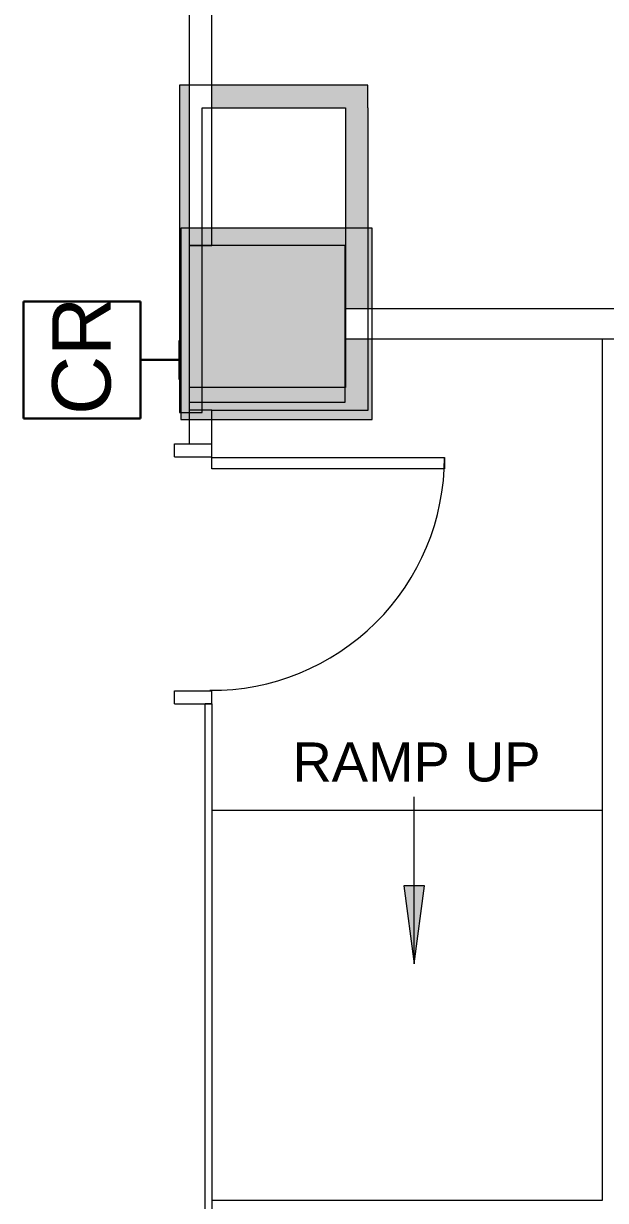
# Model space of a CAD drawing. Header units: inches. Extents: x 385 to 2249, y -1781 to -36.
# Drawn here: x 1653.8 to 1743.3, y -1443.9 to -1262.9 of the extents above; entities that cross this region are included whole.
import ezdxf

# ---------------------------------------------------------------- set-up
doc = ezdxf.new("R2010")
doc.units = ezdxf.units.IN
doc.header["$MEASUREMENT"] = 0
for name, color, linetype, lineweight in [('A-ANNO-NOTE', 131, 'Continuous', 30), ('A-COLS', 52, 'Continuous', 13), ('A-DETL', 90, 'Continuous', 9), ('A-DOOR', 31, 'Continuous', 13), ('A-DOOR-FRAM', 31, 'Continuous', 20), ('A-GLAZ-CURT', 52, 'Continuous', 13), ('A-WALL', 113, 'Continuous', 13), ('A-WALL-PATT', 111, 'Continuous', 13), ('G-ANNO-TEXT', 231, 'Continuous', 9), ('I-WALL', 2, 'Continuous', 13)]:
    doc.layers.add(name, color=color, linetype=linetype, lineweight=lineweight)
doc.styles.add('Swis721 Lt BT', font='swissl.ttf', dxfattribs={"height": 9})
doc.styles.add('Swis721 Lt BT_1', font='swissl.ttf', dxfattribs={"height": 6})

# ---------------------------------------------------------------- blocks, each defined once
blk = doc.blocks.new('Columns 8 - Columns 4-5093461-Level 5 POWER _ SIGNAL')
at = {"layer": 'A-COLS', "color": 8, "lineweight": 20}
for p, q in [((1386.23, -818.86), (1378.78, -841.8)), ((1409.08, -826.28), (1386.23, -818.86)), ((1401.62, -849.22), (1409.08, -826.28)), ((1378.78, -841.8), (1401.62, -849.22))]:
    blk.add_line(p, q, dxfattribs=at)
blk = doc.blocks.new('Columns 50 - Columns 4-5528562-Level 5 POWER _ SIGNAL')
at = {"layer": 'A-COLS', "lineweight": 9}
blk.add_hatch(color=7, dxfattribs=at).paths.add_polyline_path([(1404.73, -853.04), (1408.57, -841.23), (1404.63, -839.95), (1406.06, -835.55), (1410, -836.83), (1413.84, -825.02), (1385.87, -815.93), (1376.76, -843.95), (1400.8, -851.76)], flags=0)
at = {"layer": 'A-COLS', "color": 8, "lineweight": 20}
for p, q in [((1385.87, -815.93), (1376.76, -843.95)), ((1413.84, -825.02), (1385.87, -815.93)), ((1404.73, -853.04), (1413.84, -825.02)), ((1376.76, -843.95), (1404.73, -853.04))]:
    blk.add_line(p, q, dxfattribs=at)
blk = doc.blocks.new('System Panel - Glazed-5891976-Level 5 POWER _ SIGNAL')
at = {"layer": 'A-GLAZ-CURT', "lineweight": 9}
for p, q in [((-58.97, 1.75), (58.97, 1.75)), ((-58.97, 1.75), (-58.97, 0.75)), ((58.97, 0.75), (-58.97, 0.75))]:
    blk.add_line(p, q, dxfattribs=at)
blk = doc.blocks.new('Single Flush - OTJ_SOLIDFLUSH_ALUM-V11-Level 5 POWER _ SIGNAL')
at = {"layer": 'A-DOOR', "lineweight": 20}
for p, q in [((16.15625, -1.75), (17.90625, -1.75)), ((16.15625, -37.5625), (16.15625, -1.75)), ((17.90625, -1.75), (17.90625, -37.5625)), ((17.90625, -37.5625), (16.15625, -37.5625))]:
    blk.add_line(p, q, dxfattribs=at)
at = {"layer": 'A-DOOR', "lineweight": 9}
blk.add_arc((17.90625, -1.75), 35.8125, 179.5, 270, dxfattribs=at)
at = {"layer": 'A-DOOR-FRAM'}
for p, q in [((-20, 4), (-20, -1.75)), ((-20, 4), (-18, 4)), ((-18, 4), (-18, -1.75)), ((18.000004, 4), (18.000004, -1.75)), ((18.000004, 4), (20.000004, 4)), ((20.000004, 4), (20.000004, -1.75)), ((-20, -1.75), (-18, -1.75)), ((18.000004, -1.75), (20.000004, -1.75))]:
    blk.add_line(p, q, dxfattribs=at)

msp = doc.modelspace()

# ---------------------------------------------------------------- hatches: boundary and pattern name
at = {"layer": 'A-WALL-PATT', "lineweight": 9}
h = msp.add_hatch(color=7, dxfattribs=at)
h.paths.add_polyline_path([(1682.72, -1275.87), (1706.75, -1275.87), (1706.75, -1272.37), (1682.72, -1272.37), (1682.72, -1275.66)], flags=0)
h.paths.add_polyline_path([(1677.97, -1275.87), (1679.22, -1275.87), (1679.22, -1272.37), (1677.75, -1272.37), (1677.75, -1275.87)], flags=0)
for points in [[(1677.75, -1322.71), (1677.97, -1322.71), (1677.97, -1294.33), (1679.22, -1294.33), (1679.22, -1275.87), (1677.75, -1275.87), (1677.75, -1288.89)], [(1706.77, -1294.33), (1706.75, -1275.87), (1703.27, -1275.87), (1703.27, -1294.33), (1705.26, -1294.33)]]:
    msp.add_hatch(color=7, dxfattribs=at).paths.add_polyline_path(points, flags=0)
at = {"layer": 'G-ANNO-TEXT'}
msp.add_hatch(color=7, dxfattribs=at).paths.add_polyline_path([(1713.86, -1407.47), (1715.44, -1395.47), (1712.28, -1395.47)], flags=0)

# ---------------------------------------------------------------- linework, layer by layer
at = {"layer": 'A-ANNO-NOTE'}
for p, q in [((1671.75, -1305.62), (1653.75, -1305.62)), ((1653.75, -1305.62), (1653.75, -1323.62)), ((1671.75, -1323.62), (1671.75, -1305.62)), ((1677.75, -1311.62), (1677.75, -1317.62)), ((1677.75, -1314.62), (1671.75, -1314.62)), ((1653.75, -1323.62), (1671.75, -1323.62))]:
    msp.add_line(p, q, dxfattribs=at)
at = {"layer": 'A-DETL', "lineweight": 13}
for p, q in [((1742.76, -1311.38), (1742.76, -1383.86)), ((1682.76, -1383.86), (1742.76, -1383.86)), ((1742.76, -1383.86), (1742.76, -1443.86)), ((1742.76, -1443.86), (1682.76, -1443.86))]:
    msp.add_line(p, q, dxfattribs=at)
at = {"layer": 'A-WALL'}
for p, q in [((2157.82, -1306.76), (1703.24, -1306.76)), ((1703.24, -1306.76), (1703.24, -1311.38)), ((1703.24, -1311.38), (2157.82, -1311.38)), ((1682.72, -1322.37), (1679.22, -1322.37))]:
    msp.add_line(p, q, dxfattribs=at)
at = {"layer": 'G-ANNO-TEXT', "color": 7}
for p, q in [((1713.86, -1407.47), (1713.86, -1381.83)), ((1715.44, -1395.47), (1712.28, -1395.47)), ((1712.28, -1395.47), (1713.86, -1407.47)), ((1713.86, -1407.47), (1715.44, -1395.47))]:
    msp.add_line(p, q, dxfattribs=at)
at = {"layer": 'I-WALL'}
for p, q in [((1679.22, -1178.49), (1679.22, -1297.01)), ((1682.72, -1297.01), (1682.72, -1178.49)), ((1679.22, -1297.01), (1682.72, -1297.01)), ((1679.22, -1322.37), (1679.22, -1327.52)), ((1682.72, -1327.52), (1682.72, -1322.37)), ((1679.22, -1327.52), (1682.72, -1327.52))]:
    msp.add_line(p, q, dxfattribs=at)
at = {"layer": 'I-WALL', "color": 8, "lineweight": 20}
for p, q in [((1706.75, -1272.37), (1677.75, -1272.37)), ((1677.75, -1272.37), (1677.75, -1322.71)), ((1706.75, -1275.87), (1706.75, -1272.37)), ((1681.25, -1275.87), (1703.27, -1275.87)), ((1681.25, -1322.71), (1681.25, -1275.87)), ((1703.27, -1275.87), (1703.27, -1318.87)), ((1706.77, -1275.87), (1706.75, -1275.87)), ((1706.77, -1322.37), (1706.77, -1275.87)), ((1703.27, -1318.87), (1679.22, -1318.87)), ((1679.22, -1318.87), (1679.22, -1322.37)), ((1677.75, -1322.71), (1681.25, -1322.71)), ((1682.72, -1322.37), (1706.77, -1322.37))]:
    msp.add_line(p, q, dxfattribs=at)

# ---------------------------------------------------------------- block references
at = {"layer": 'A-COLS', "lineweight": 9, "rotation": 18.00000000000044}
for name in ['Columns 50 - Columns 4-5528562-Level 5 POWER _ SIGNAL', 'Columns 8 - Columns 4-5093461-Level 5 POWER _ SIGNAL']:
    msp.add_blockref(name, (107.8, -946.6), dxfattribs=at)
at = {"layer": 'A-DOOR', "rotation": 89.9999999999999}
msp.add_blockref('Single Flush - OTJ_SOLIDFLUSH_ALUM-V11-Level 5 POWER _ SIGNAL', (1680.97, -1347.52), dxfattribs=at)
at = {"layer": 'A-GLAZ-CURT', "lineweight": 9, "rotation": 269.9999999999998}
msp.add_blockref('System Panel - Glazed-5891976-Level 5 POWER _ SIGNAL', (1680.97, -1426.49), dxfattribs=at)

# ---------------------------------------------------------------- texts
at = {"layer": 'A-ANNO-NOTE', "lineweight": 9, "insert": (1658.16, -1323.08), "char_height": 9, "width": 20.604, "attachment_point": 1, "rotation": 90, "style": 'Swis721 Lt BT'}
msp.add_mtext('CR', dxfattribs=at)
at = {"layer": 'G-ANNO-TEXT', "color": 7, "insert": (1695.12, -1373.45), "char_height": 6, "width": 45.147, "attachment_point": 1, "style": 'Swis721 Lt BT_1'}
msp.add_mtext('RAMP UP', dxfattribs=at)

doc.saveas('drawing.dxf')
